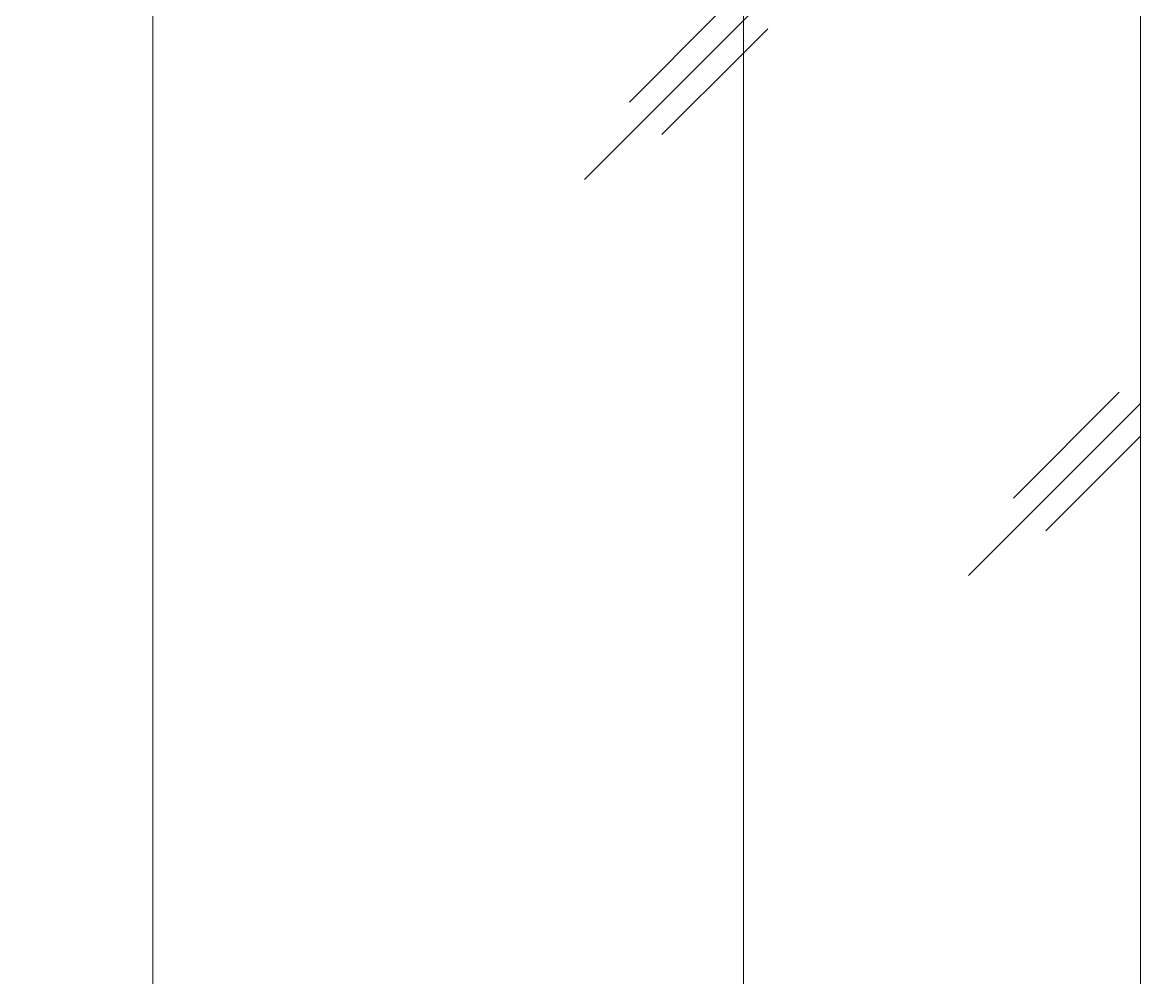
# Model space of a CAD drawing. Header units: millimetres. Extents: x -12680 to 112808, y -16580 to 93550.
# Drawn here: x 44051 to 45944, y 567 to 2185 of the extents above; entities that cross this region are included whole.
import ezdxf

# ---------------------------------------------------------------- set-up
doc = ezdxf.new("R2010")
doc.units = ezdxf.units.MM
doc.layers.add('KINH', color=152, linetype='Continuous', lineweight=5)
pattern_1 = [(45, (43100.6, 40601.6), (0, 2032), [253.59, -2620.09]), (45, (43045.4, 40656.7), (0, 2032), [253.59, -2620.09]), (45, (42969.5, 40525.7), (0, 2032), [546.2, -2327.48]), (45, (41718.8, 41963), (0, 2032), [253.59, -2620.09]), (45, (41663.6, 42018.2), (0, 2032), [253.59, -2620.09]), (45, (41587.8, 41887.1), (0, 2032), [546.2, -2327.48])]

# ---------------------------------------------------------------- blocks, each defined once
blk = doc.blocks.new('System Panel - Glazed-537334-MẶT CẮT B-B')
at = {"layer": 'KINH'}
h = blk.add_hatch(dxfattribs=at)
h.set_pattern_fill('FP_5', color=256, style=0, pattern_type=2)
h.set_pattern_definition(pattern_1)
h.paths.add_polyline_path([(45789.3, 0), (45944.4, 0), (45944.4, 2200), (45271.9, 2200), (45271.9, 0), (45328.9, 0)], flags=0)
at = {"layer": 'KINH', "color": 7}
for p, q in [((45944.4, 2200), (45271.9, 2200)), ((45271.9, 2200), (45271.9, 0)), ((45944.4, 0), (45944.4, 2200))]:
    blk.add_line(p, q, dxfattribs=at)
blk = doc.blocks.new('System Panel - Glazed-V36-MẶT CẮT B-B')
at = {"layer": 'KINH'}
h = blk.add_hatch(dxfattribs=at)
h.set_pattern_fill('FP_5', color=256, style=0, pattern_type=2)
h.set_pattern_definition(pattern_1)
h.paths.add_polyline_path([(44868.5, 0), (45271.9, 0), (45271.9, 2200), (44271.9, 2200), (44271.9, 0), (44408.1, 0)], flags=0)
at = {"layer": 'KINH', "color": 7}
for p, q in [((45271.9, 2200), (44271.9, 2200)), ((44271.9, 2200), (44271.9, 0)), ((45271.9, 0), (45271.9, 2200))]:
    blk.add_line(p, q, dxfattribs=at)
blk = doc.blocks.new('System Panel - Glazed-V37-MẶT CẮT B-B')
at = {"layer": 'KINH'}
h = blk.add_hatch(dxfattribs=at)
h.set_pattern_fill('FP_5', color=256, style=0, pattern_type=2)
h.set_pattern_definition(pattern_1)
h.paths.add_polyline_path([(44052.2, 0), (44271.9, 0), (44271.9, 2200), (43271.9, 2200), (43271.9, 0), (44051, 0)], flags=0)
at = {"layer": 'KINH', "color": 7}
for p, q in [((44271.9, 2200), (43271.9, 2200)), ((43271.9, 2200), (43271.9, 0)), ((44271.9, 0), (44271.9, 2200))]:
    blk.add_line(p, q, dxfattribs=at)
blk = doc.blocks.new('ALC1807-ASCENT PLAZA-TANG 1_2_rvt-1-MẶT CẮT B-B')
at = {"color": 250, "lineweight": 9}
for name in ['System Panel - Glazed-V37-MẶT CẮT B-B', 'System Panel - Glazed-V36-MẶT CẮT B-B', 'System Panel - Glazed-537334-MẶT CẮT B-B']:
    blk.add_blockref(name, (0, 0), dxfattribs=at)

msp = doc.modelspace()

# ---------------------------------------------------------------- block references
at = {"lineweight": 5}
msp.add_blockref('ALC1807-ASCENT PLAZA-TANG 1_2_rvt-1-MẶT CẮT B-B', (0, 0), dxfattribs=at)

doc.saveas('drawing.dxf')
